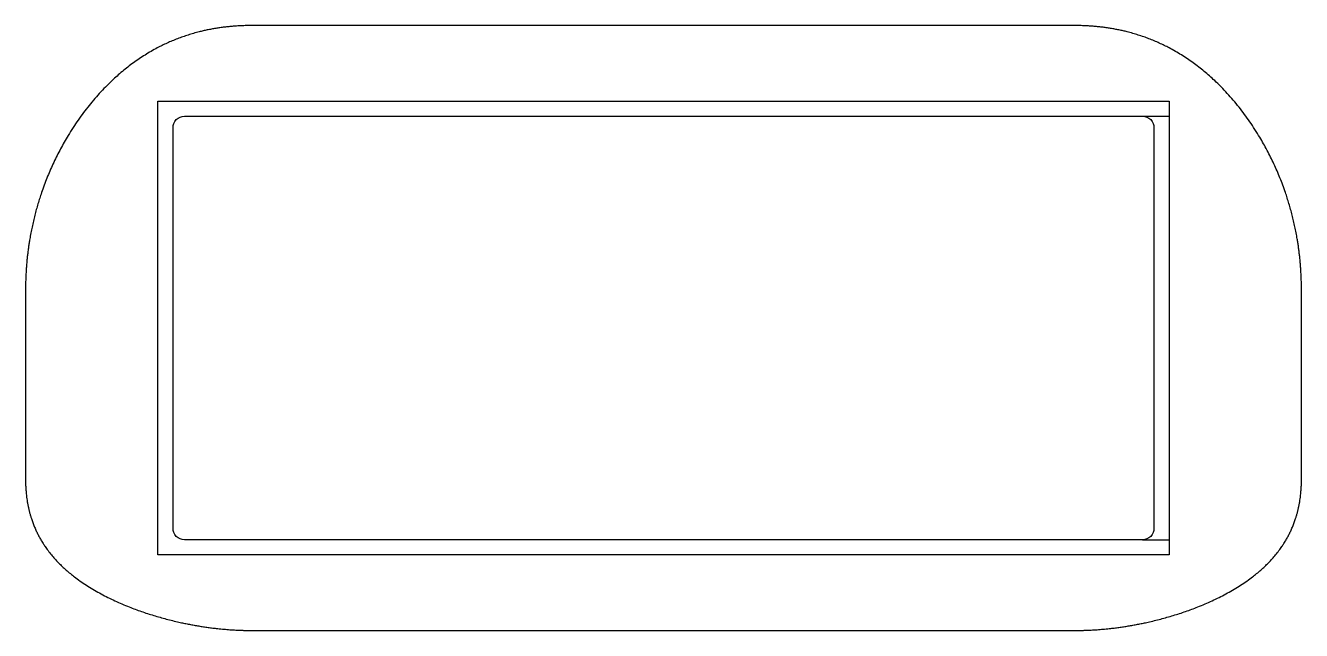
# Model space of a CAD drawing. Header units: millimetres. Extents: x -302 to 35, y -140 to 20.
import ezdxf

# ---------------------------------------------------------------- set-up
doc = ezdxf.new("R2010")
doc.units = ezdxf.units.MM
doc.layers.get('0').update_dxf_attribs({"linetype": 'CONTINUOUS'})

msp = doc.modelspace()

# ---------------------------------------------------------------- linework, layer by layer
for p, q in [((-25, 20.2), (-242.2, 20.2)), ((-6.8, -3.8), (0.2, -3.8)), ((-302.2, -49.8), (-302.2, -99.7)), ((35.2, -99.7), (35.2, -49.8)), ((-6.8, -115.7), (0.2, -115.7)), ((-242.2, -139.7), (-24.8, -139.7))]:
    msp.add_line(p, q)
for points in [[(0.2, -119.7), (-267.2, -119.7), (-267.2, 0.2), (0.2, 0.2)], [(-267.2, 0.2), (0.2, 0.2), (0.2, -119.7), (-267.2, -119.7)]]:
    msp.add_lwpolyline(points, close=True)
msp.add_lwpolyline([(-260.2, -3.8), (-6.8, -3.8, -0.414214), (-3.8, -6.8), (-3.8, -112.7, -0.414214), (-6.8, -115.7), (-260.2, -115.7, -0.414214), (-263.2, -112.7), (-263.2, -6.8, -0.414214)], format="xyb", close=True)
for points in [[(-242.2, 20.2), (-246.86, 20.2), (-255.68, 19.4), (-267.41, 15.78), (-280.36, 6.78), (-292.59, -9.15), (-299.07, -24.32), (-301.63, -36.69), (-302.2, -45.36), (-302.2, -49.8)], [(35.2, -49.8), (35.2, -45.35), (34.63, -36.66), (32.05, -24.28), (25.54, -9.12), (13.24, 6.81), (0.26, 15.78), (-11.51, 19.4), (-20.34, 20.2), (-25, 20.2)], [(-302.2, -99.7), (-302.2, -103.3), (-301.42, -109.99), (-297.93, -118.48), (-289.33, -127.08), (-274.64, -134.4), (-261.61, -138), (-251.83, -139.39), (-245.39, -139.7), (-242.2, -139.7)], [(-24.8, -139.7), (-21.61, -139.7), (-15.17, -139.39), (-5.39, -138), (7.64, -134.4), (22.33, -127.08), (30.93, -118.48), (34.42, -109.99), (35.2, -103.3), (35.2, -99.7)]]:
    msp.add_open_spline(points, degree=5)

doc.saveas('drawing.dxf')
